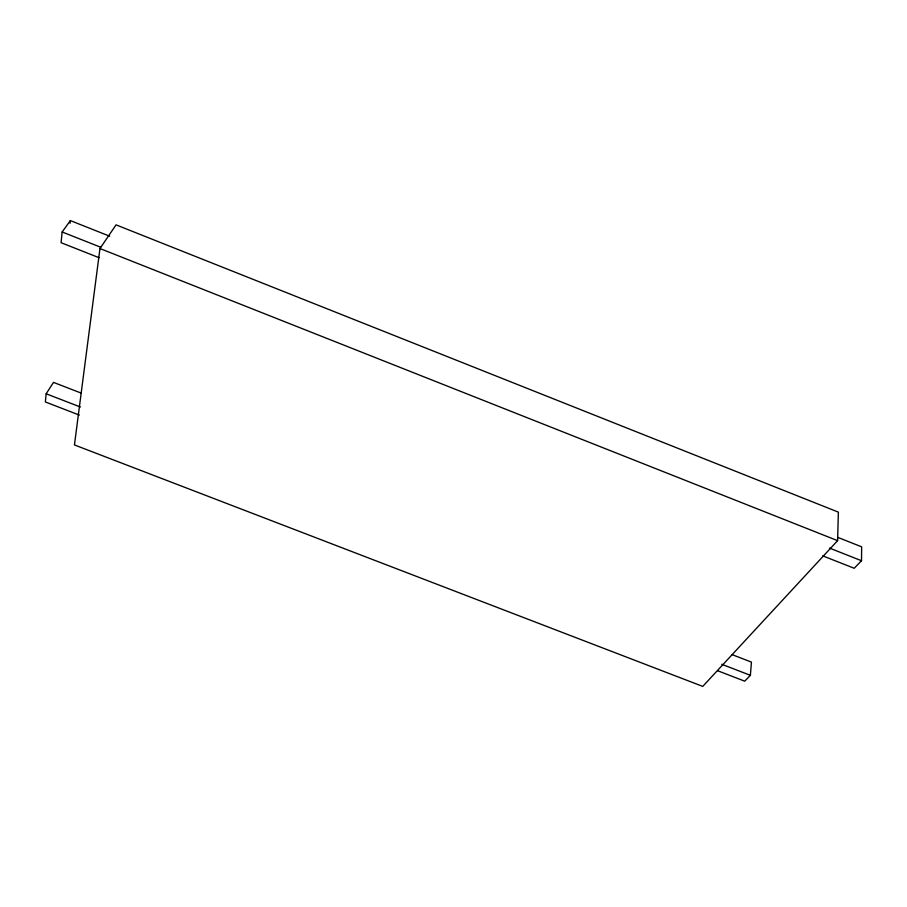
<?xml version="1.0" encoding="UTF-8"?>
<svg xmlns="http://www.w3.org/2000/svg" width="907" height="907" viewBox="0 0 907 907"><rect width="100%" height="100%" fill="white"/><g stroke="black" fill="none" stroke-linecap="round" stroke-linejoin="round"><path stroke-width="1.36" d="M822.728 555.855L854.201 568.27L861.514 560.741L861.65 546.83L838.091 537.5M837.603 540.651L838.374 512.138L116.051 224.857L99.963 248.541L74.442 444.94L702.755 686.406L837.603 540.651L99.963 248.541M717.596 670.715L744.715 681.18L750.384 675.33L751.449 662.11L732.108 654.627M80.938 393.003L53.502 382.38L46.155 393.774L45.35 401.96L79.385 415.1M109.679 236.205L70.372 220.594L62.141 231.977L61.075 242.691L99.169 257.747M70.088 223.269L70.372 220.594M46.155 393.774L80.44 407.028M721.779 664.287L750.384 675.33M62.141 231.977L100.7 247.248M829.542 548.1L861.514 560.741"/></g></svg>
